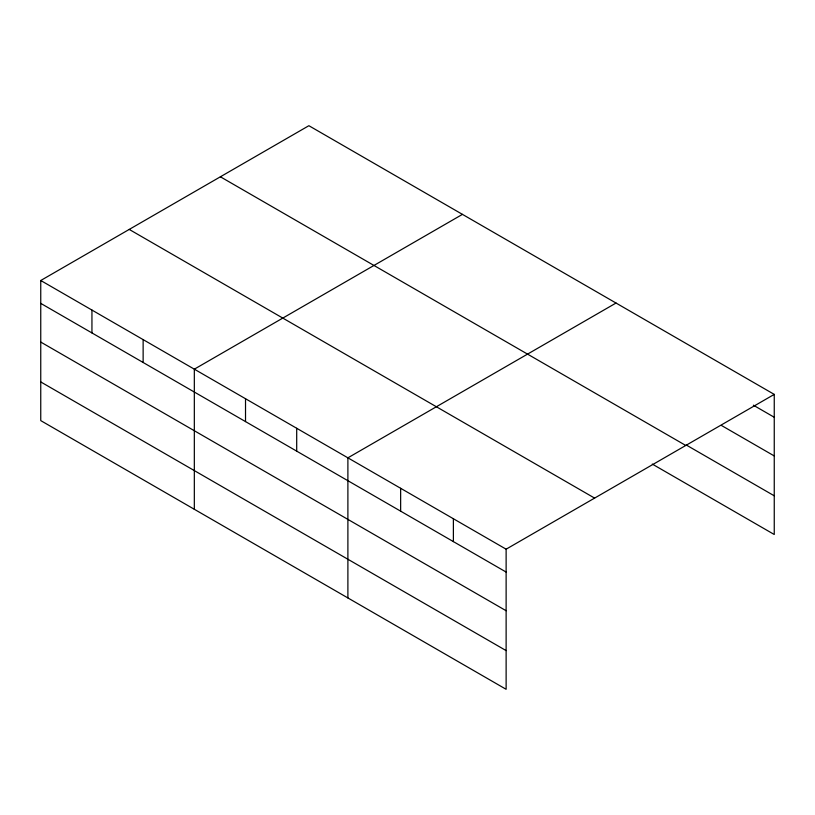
<?xml version="1.0" encoding="UTF-8"?>
<svg xmlns="http://www.w3.org/2000/svg" width="815" height="815" viewBox="0 0 815 815"><rect width="100%" height="100%" fill="white"/><g stroke="black" fill="none" stroke-linecap="round" stroke-linejoin="round"><path stroke-width="1.22" d="M40.75 280.503L506.125 549.188L506.125 689.296L40.75 420.611L40.75 280.503L308.875 125.704L774.25 394.389L774.25 534.497L652.285 464.081M462.451 214.365L194.327 369.175L194.327 509.283M616.028 303.037L347.893 457.836L347.893 597.945M506.125 549.188L774.25 394.389M753.376 405.198L774.25 417.26M721.509 425.491L774.25 455.942M686.342 445.051L774.25 495.805M220.396 176.794L685.772 445.469M129.228 229.422L594.604 498.108M40.75 303.374L506.125 572.059M40.75 342.066L506.125 610.741M40.75 381.929L506.125 650.604M453.385 518.737L453.385 541.608M400.644 488.287L400.644 511.158M296.701 428.282L296.701 451.153M245.519 398.729L245.519 421.599M143.134 339.621L143.134 362.481M91.942 310.057L91.942 332.928"/></g></svg>
